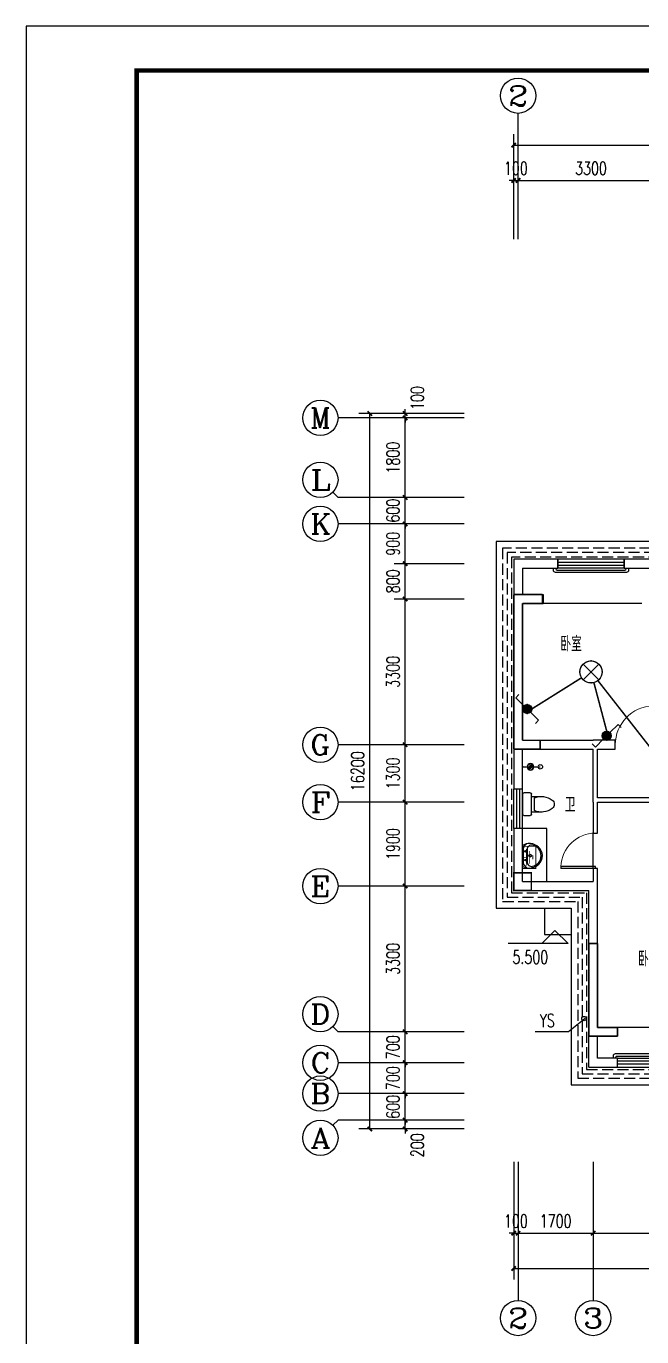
# Model space of a CAD drawing. Extents: x -993182 to -819982, y 169304 to 600104.
# Drawn here: x -993182 to -979249, y 327829 to 357504 of the extents above; entities that cross this region are included whole.
import ezdxf
from ezdxf.enums import TextEntityAlignment as Align

# ---------------------------------------------------------------- set-up
doc = ezdxf.new("R2010")
doc.units = 0
doc.header["$LTSCALE"] = 1000
doc.header["$MEASUREMENT"] = 0
doc.linetypes.add('DASH', pattern=[0.35, 0.25, -0.1])
for name, color, linetype in [('AXIS', 3, 'Continuous'), ('AXIS_TEXT', 7, 'Continuous'), ('DIM_ELEV', 3, 'Continuous'), ('DIM_LEAD', 3, 'Continuous'), ('EQUIP-照明', 3, 'Continuous'), ('EQUIP-箱柜', 3, 'Continuous'), ('PUB_TEXT', 7, 'Continuous'), ('PUB_TITLE', 146, 'Continuous'), ('WALL', 4, 'Continuous'), ('WINDOW', 2, 'Continuous'), ('WIRE-照明', 1, 'Continuous'), ('家具', 187, 'Continuous'), ('屋面', 139, 'Continuous'), ('平面看线', 144, 'Continuous'), ('栏杆', 169, 'Continuous'), ('面层', 215, 'Continuous')]:
    doc.layers.add(name, color=color, linetype=linetype)
doc.styles.add('_TCH_AXIS', font='COMPLEX', dxfattribs={"bigfont": 'GBCBIG'})
doc.styles.add('_TCH_DIM', font='SIMPLEX', dxfattribs={"bigfont": 'GBCBIG'})
doc.styles.add('_TCH_DIM_T3', font='SIMPLEX', dxfattribs={"width": 0.705882, "bigfont": 'GBCBIG'})
doc.styles.add('_TEL_DIM', font='ICED', dxfattribs={"width": 0.8, "height": 3.5, "bigfont": 'BZHZ'})
doc.styles.add('COMPLEX', font='COMPLEX')
doc.styles.get("Standard").update_dxf_attribs({"font": 'gbenor.shx', "bigfont": 'gbcbig.shx'})
doc.dimstyles.new('_TCH_ARCH&&100', dxfattribs={"dimtxt": 297.5, "dimasz": 100, "dimexe": 250, "dimexo": 300, "dimgap": 126.25, "dimtad": 1, "dimdec": 0, "dimzin": 0, "dimdsep": 46, "dimtxsty": '_TCH_DIM_T3', "dimblk": 'ARCHTICK', "dimcen": 0.09, "dimclrt": 7, "dimazin": 2, "dimtfac": 1, "dimtdec": 0, "dimtix": 1, "dimtmove": 2, "dimatfit": 3, "dimfxl": 0, "dimtolj": 1, "dimtzin": 0, "dimarcsym": 0})

# ---------------------------------------------------------------- blocks, each defined once
blk = doc.blocks.new('A$C6A1B0631')
at = {"layer": '家具'}
for p, q in [((0, 527), (0, 667)), ((30, 697), (470, 697)), ((500, 667), (500, 527)), ((470, 497), (30, 497)), ((80, 497), (80, 267)), ((390, 437), (110, 437)), ((420, 497), (420, 267))]:
    blk.add_line(p, q, dxfattribs=at)
for centre, radius, start, end in [((30, 667), 30, 90, 180), ((470, 667), 30, 0, 90), ((30, 527), 30, 180, 270), ((477, 284), 398, 157.4505, 216.6381), ((23, 284), 398, 323.3619, 22.5495), ((470, 527), 30, 270, 0), ((250, 108), 110, 213.4509, 326.5491)]:
    blk.add_arc(centre, radius, start, end, dxfattribs=at)
blk = doc.blocks.new('M_E6')
for p, q in [((-240, 0), (-270, -79)), ((240, 0), (-240, 0)), ((-237, 0), (239, 0)), ((240, 0), (270, -79)), ((-213, -36), (-271, -91)), ((-179, -23), (181, -23)), ((141, -105), (-141, -105)), ((-141, -105), (141, -105)), ((217, -37), (274, -95))]:
    blk.add_line(p, q)
for centre, radius in [((-99, -65), 16.3), ((2, -172), 31.6), ((2, -172), 23), ((101, -65), 16.3)]:
    blk.add_circle(centre, radius)
for centre, radius, start, end in [((28, -152), 307, 166.1751, 244.7296), ((-141, -205), 100, 90, 190.5602), ((0, -179), 243, 190.5602, 349.4398), ((-179, -73), 50, 90, 133.181), ((-28, -152), 307, 297.0639, 13.8249), ((141, -205), 100, 349.4398, 90), ((181, -73), 50, 44.5607, 90), ((0, -201), 250, 245.8071, 296.4628), ((28, -152), 307, 266.589, 266.5936)]:
    blk.add_arc(centre, radius, start, end)
at = {"width": 0.8, "flags": 9}
for tag in ['XSIZE', 'YSIZE']:
    blk.add_attdef(tag, (0, 0), '', height=0.5, dxfattribs=at)
blk = doc.blocks.new('$lvtry$00000168')
at = {"color": 0}
blk.add_line((0, 0), (0, -395), dxfattribs=at)
blk.add_arc((0, -395), 50, 121.0332, 58.9668, dxfattribs=at)
for p in [(0, 0), (0, -223)]:
    blk.add_point(p, dxfattribs=at)
blk = doc.blocks.new('$lvtry$00000171')
for p, q in [((-74, 11), (-11, 74)), ((-70, -27), (27, 70)), ((-53, -53), (53, 53)), ((-27, -70), (70, 27)), ((11, -74), (74, -11))]:
    blk.add_line(p, q)
blk.add_circle((0, 0), 75)
blk.add_point((0, 0))
blk = doc.blocks.new('A$C6BE329BC')
at = {"layer": '家具', "rotation": 180}
blk.add_blockref('$lvtry$00000171', (75, 271), dxfattribs=at)
at = {"layer": '家具'}
blk.add_blockref('$lvtry$00000168', (75, 445), dxfattribs=at)
blk = doc.blocks.new('TRHH')
at = {"color": 6}
for centre in [(-249202, -461390), (-233616, -461390), (-252617, -471151), (-230201, -471151), (-244307, -473179), (-238511, -473179)]:
    blk.add_circle(centre, 50, dxfattribs=at)
blk = doc.blocks.new('q3')
at = {"color": 3, "const_width": 35}
for points in [[(-523336, -447288), (-523336, -443788)], [(-523336, -443788), (-522686, -443788)], [(-522686, -443788), (-522686, -443988)], [(-523136, -447088), (-523136, -443988)], [(-523136, -443988), (-522686, -443988)], [(-523136, -447088), (-522736, -447088)], [(-522736, -447088), (-522736, -447288)], [(-523336, -447288), (-522736, -447288)], [(-521636, -453788), (-521636, -451688)], [(-521636, -451688), (-521436, -451688)], [(-521436, -453588), (-521436, -451688)], [(-521436, -453588), (-520986, -453588)], [(-520986, -453588), (-520986, -453788)], [(-521636, -453788), (-520986, -453788)]]:
    blk.add_lwpolyline(points, dxfattribs=at)
blk.add_lwpolyline([(-522936, -450488), (-522936, -450088), (-523336, -450088), (-523336, -450488)], close=True, dxfattribs=at)
blk = doc.blocks.new('trh')
at = {"layer": 'DIM_LEAD'}
for p, q in [((-252592, -471153), (-252970, -471451)), ((-252970, -471451), (-253724, -471451))]:
    blk.add_line(p, q, dxfattribs=at)
at = {"layer": 'DIM_LEAD', "color": 7, "style": '_TCH_DIM', "width": 0.705882}
blk.add_text('YS', height=297.5, dxfattribs=at).set_placement((-253619, -471346))
blk = doc.blocks.new('$DorLib2D$00000001')
for p, q in [((0.45, 0.975), (0.5, 0.975)), ((0.45, 0), (0.45, 0.975)), ((0.5, 0), (0.5, 0.975)), ((0.5, 0), (0.45, 0))]:
    blk.add_line(p, q)
at = {"lineweight": 13}
blk.add_arc((0.475, 0), 0.975, 91.4693, 180, dxfattribs=at)
blk = doc.blocks.new('$WINLIB2D$00000001')
at = {"color": 0}
for points in [[(-0.5, 0.5), (-0.5, -0.5)], [(-0.5, 0.5), (0.5, 0.5)], [(0.5, -0.5), (0.5, 0.5)], [(0.5, 0.167), (-0.5, 0.167)], [(0.5, -0.167), (-0.5, -0.167)], [(-0.5, -0.5), (0.5, -0.5)]]:
    blk.add_lwpolyline(points, dxfattribs=at)
blk = doc.blocks.new('_AXISO')
blk.add_circle((0, 0), 0.5)
at = {"layer": 'AXIS_TEXT', "style": 'COMPLEX', "width": 1.041667}
blk.add_attdef('A', text='', height=0.56, dxfattribs=at).set_placement((-0.25, -0.28), (0.25, -0.28), align=Align.FIT)
blk = doc.blocks.new('_ArchTick')
at = {"color": 0, "linetype": 'ByBlock', "const_width": 0.4}
blk.add_lwpolyline([(-0.5, -0.5), (0.5, 0.5)], dxfattribs=at)
blk = doc.blocks.new('*D746')
at = {"layer": 'AXIS', "color": 0, "lineweight": -2}
for p, q in [((-344432, -395585), (-346815, -395585)), ((-346565, -411785), (-346565, -395585)), ((-344432, -411785), (-346815, -411785))]:
    blk.add_line(p, q, dxfattribs=at)
at = {"layer": 'Defpoints', "color": 0}
for p in [(-346565, -395585), (-344132, -395585), (-344132, -411785)]:
    blk.add_point(p, dxfattribs=at)
at = {"layer": 'AXIS', "color": 0, "lineweight": -2, "xscale": 100, "yscale": 100, "zscale": 100}
for p, rotation in [((-346565, -395585), 90), ((-346565, -411785), 270)]:
    blk.add_blockref('_ArchTick', p, dxfattribs=dict(at, rotation=rotation))
at = {"layer": 'AXIS', "color": 7, "insert": (-346840, -403685), "char_height": 297.5, "attachment_point": 5, "rotation": 90, "style": '_TCH_DIM_T3'}
blk.add_mtext('\\A1;16200', dxfattribs=at)
blk = doc.blocks.new('*D747')
at = {"layer": 'AXIS', "color": 0, "lineweight": -2}
for p, q in [((-344432, -411585), (-346015, -411585)), ((-345765, -411585), (-345765, -411485)), ((-345765, -411785), (-345765, -411585)), ((-344432, -411785), (-346015, -411785)), ((-345765, -411785), (-345765, -411885))]:
    blk.add_line(p, q, dxfattribs=at)
at = {"layer": 'Defpoints', "color": 0}
for p in [(-345765, -411585), (-344132, -411585), (-344132, -411785)]:
    blk.add_point(p, dxfattribs=at)
at = {"layer": 'AXIS', "color": 0, "lineweight": -2, "xscale": 100, "yscale": 100, "zscale": 100}
for p, rotation in [((-345765, -411585), 270), ((-345765, -411785), 90)]:
    blk.add_blockref('_ArchTick', p, dxfattribs=dict(at, rotation=rotation))
at = {"layer": 'AXIS', "color": 7, "insert": (-345490, -412155), "char_height": 297.5, "attachment_point": 5, "rotation": 90, "style": '_TCH_DIM_T3'}
blk.add_mtext('\\A1;200', dxfattribs=at)
blk = doc.blocks.new('*D748')
at = {"layer": 'AXIS', "color": 0, "lineweight": -2}
for p, q in [((-344432, -410985), (-346015, -410985)), ((-345765, -410985), (-345765, -410885)), ((-345765, -411585), (-345765, -410985)), ((-344432, -411585), (-346015, -411585)), ((-345765, -411585), (-345765, -411685))]:
    blk.add_line(p, q, dxfattribs=at)
at = {"layer": 'Defpoints', "color": 0}
for p in [(-345765, -410985), (-344132, -410985), (-344132, -411585)]:
    blk.add_point(p, dxfattribs=at)
at = {"layer": 'AXIS', "color": 0, "lineweight": -2, "xscale": 100, "yscale": 100, "zscale": 100}
for p, rotation in [((-345765, -410985), 270), ((-345765, -411585), 90)]:
    blk.add_blockref('_ArchTick', p, dxfattribs=dict(at, rotation=rotation))
at = {"layer": 'AXIS', "color": 7, "insert": (-346040, -411285), "char_height": 297.5, "attachment_point": 5, "rotation": 90, "style": '_TCH_DIM_T3'}
blk.add_mtext('\\A1;600', dxfattribs=at)
blk = doc.blocks.new('*D749')
at = {"layer": 'AXIS', "color": 0, "lineweight": -2}
for p, q in [((-344432, -410285), (-346015, -410285)), ((-345765, -410285), (-345765, -410185)), ((-345765, -410985), (-345765, -410285)), ((-344432, -410985), (-346015, -410985)), ((-345765, -410985), (-345765, -411085))]:
    blk.add_line(p, q, dxfattribs=at)
at = {"layer": 'Defpoints', "color": 0}
for p in [(-345765, -410285), (-344132, -410285), (-344132, -410985)]:
    blk.add_point(p, dxfattribs=at)
at = {"layer": 'AXIS', "color": 0, "lineweight": -2, "xscale": 100, "yscale": 100, "zscale": 100}
for p, rotation in [((-345765, -410285), 270), ((-345765, -410985), 90)]:
    blk.add_blockref('_ArchTick', p, dxfattribs=dict(at, rotation=rotation))
at = {"layer": 'AXIS', "color": 7, "insert": (-346040, -410635), "char_height": 297.5, "attachment_point": 5, "rotation": 90, "style": '_TCH_DIM_T3'}
blk.add_mtext('\\A1;700', dxfattribs=at)
blk = doc.blocks.new('*D750')
at = {"layer": 'AXIS', "color": 0, "lineweight": -2}
for p, q in [((-345765, -409585), (-345765, -409485)), ((-344432, -409585), (-346015, -409585)), ((-345765, -410285), (-345765, -409585)), ((-344432, -410285), (-346015, -410285)), ((-345765, -410285), (-345765, -410385))]:
    blk.add_line(p, q, dxfattribs=at)
at = {"layer": 'Defpoints', "color": 0}
for p in [(-345765, -409585), (-344132, -409585), (-344132, -410285)]:
    blk.add_point(p, dxfattribs=at)
at = {"layer": 'AXIS', "color": 0, "lineweight": -2, "xscale": 100, "yscale": 100, "zscale": 100}
for p, rotation in [((-345765, -409585), 270), ((-345765, -410285), 90)]:
    blk.add_blockref('_ArchTick', p, dxfattribs=dict(at, rotation=rotation))
at = {"layer": 'AXIS', "color": 7, "insert": (-346040, -409935), "char_height": 297.5, "attachment_point": 5, "rotation": 90, "style": '_TCH_DIM_T3'}
blk.add_mtext('\\A1;700', dxfattribs=at)
blk = doc.blocks.new('*D751')
at = {"layer": 'AXIS', "color": 0, "lineweight": -2}
for p, q in [((-344432, -406285), (-346015, -406285)), ((-345765, -409585), (-345765, -406285)), ((-344432, -409585), (-346015, -409585))]:
    blk.add_line(p, q, dxfattribs=at)
at = {"layer": 'Defpoints', "color": 0}
for p in [(-345765, -406285), (-344132, -406285), (-344132, -409585)]:
    blk.add_point(p, dxfattribs=at)
at = {"layer": 'AXIS', "color": 0, "lineweight": -2, "xscale": 100, "yscale": 100, "zscale": 100}
for p, rotation in [((-345765, -406285), 90), ((-345765, -409585), 270)]:
    blk.add_blockref('_ArchTick', p, dxfattribs=dict(at, rotation=rotation))
at = {"layer": 'AXIS', "color": 7, "insert": (-346040, -407935), "char_height": 297.5, "attachment_point": 5, "rotation": 90, "style": '_TCH_DIM_T3'}
blk.add_mtext('\\A1;3300', dxfattribs=at)
blk = doc.blocks.new('*D752')
at = {"layer": 'AXIS', "color": 0, "lineweight": -2}
for p, q in [((-344432, -404385), (-346015, -404385)), ((-345765, -406285), (-345765, -404385)), ((-344432, -406285), (-346015, -406285))]:
    blk.add_line(p, q, dxfattribs=at)
at = {"layer": 'Defpoints', "color": 0}
for p in [(-345765, -404385), (-344132, -404385), (-344132, -406285)]:
    blk.add_point(p, dxfattribs=at)
at = {"layer": 'AXIS', "color": 0, "lineweight": -2, "xscale": 100, "yscale": 100, "zscale": 100}
for p, rotation in [((-345765, -404385), 90), ((-345765, -406285), 270)]:
    blk.add_blockref('_ArchTick', p, dxfattribs=dict(at, rotation=rotation))
at = {"layer": 'AXIS', "color": 7, "insert": (-346040, -405335), "char_height": 297.5, "attachment_point": 5, "rotation": 90, "style": '_TCH_DIM_T3'}
blk.add_mtext('\\A1;1900', dxfattribs=at)
blk = doc.blocks.new('*D753')
at = {"layer": 'AXIS', "color": 0, "lineweight": -2}
for p, q in [((-344432, -403085), (-346015, -403085)), ((-345765, -404385), (-345765, -403085)), ((-344432, -404385), (-346015, -404385))]:
    blk.add_line(p, q, dxfattribs=at)
at = {"layer": 'Defpoints', "color": 0}
for p in [(-345765, -403085), (-344132, -403085), (-344132, -404385)]:
    blk.add_point(p, dxfattribs=at)
at = {"layer": 'AXIS', "color": 0, "lineweight": -2, "xscale": 100, "yscale": 100, "zscale": 100}
for p, rotation in [((-345765, -403085), 90), ((-345765, -404385), 270)]:
    blk.add_blockref('_ArchTick', p, dxfattribs=dict(at, rotation=rotation))
at = {"layer": 'AXIS', "color": 7, "insert": (-346040, -403735), "char_height": 297.5, "attachment_point": 5, "rotation": 90, "style": '_TCH_DIM_T3'}
blk.add_mtext('\\A1;1300', dxfattribs=at)
blk = doc.blocks.new('*D754')
at = {"layer": 'AXIS', "color": 0, "lineweight": -2}
for p, q in [((-344432, -399785), (-346015, -399785)), ((-345765, -403085), (-345765, -399785)), ((-344432, -403085), (-346015, -403085))]:
    blk.add_line(p, q, dxfattribs=at)
at = {"layer": 'Defpoints', "color": 0}
for p in [(-345765, -399785), (-344132, -399785), (-344132, -403085)]:
    blk.add_point(p, dxfattribs=at)
at = {"layer": 'AXIS', "color": 0, "lineweight": -2, "xscale": 100, "yscale": 100, "zscale": 100}
for p, rotation in [((-345765, -399785), 90), ((-345765, -403085), 270)]:
    blk.add_blockref('_ArchTick', p, dxfattribs=dict(at, rotation=rotation))
at = {"layer": 'AXIS', "color": 7, "insert": (-346040, -401435), "char_height": 297.5, "attachment_point": 5, "rotation": 90, "style": '_TCH_DIM_T3'}
blk.add_mtext('\\A1;3300', dxfattribs=at)
blk = doc.blocks.new('*D755')
at = {"layer": 'AXIS', "color": 0, "lineweight": -2}
for p, q in [((-344432, -398985), (-346015, -398985)), ((-345765, -399785), (-345765, -398985)), ((-344432, -399785), (-346015, -399785))]:
    blk.add_line(p, q, dxfattribs=at)
at = {"layer": 'Defpoints', "color": 0}
for p in [(-345765, -398985), (-344132, -398985), (-344132, -399785)]:
    blk.add_point(p, dxfattribs=at)
at = {"layer": 'AXIS', "color": 0, "lineweight": -2, "xscale": 100, "yscale": 100, "zscale": 100}
for p, rotation in [((-345765, -398985), 90), ((-345765, -399785), 270)]:
    blk.add_blockref('_ArchTick', p, dxfattribs=dict(at, rotation=rotation))
at = {"layer": 'AXIS', "color": 7, "insert": (-346040, -399385), "char_height": 297.5, "attachment_point": 5, "rotation": 90, "style": '_TCH_DIM_T3'}
blk.add_mtext('\\A1;800', dxfattribs=at)
blk = doc.blocks.new('*D756')
at = {"layer": 'AXIS', "color": 0, "lineweight": -2}
for p, q in [((-344432, -398085), (-346015, -398085)), ((-345765, -398985), (-345765, -398085)), ((-344432, -398985), (-346015, -398985))]:
    blk.add_line(p, q, dxfattribs=at)
at = {"layer": 'Defpoints', "color": 0}
for p in [(-345765, -398085), (-344132, -398085), (-344132, -398985)]:
    blk.add_point(p, dxfattribs=at)
at = {"layer": 'AXIS', "color": 0, "lineweight": -2, "xscale": 100, "yscale": 100, "zscale": 100}
for p, rotation in [((-345765, -398085), 90), ((-345765, -398985), 270)]:
    blk.add_blockref('_ArchTick', p, dxfattribs=dict(at, rotation=rotation))
at = {"layer": 'AXIS', "color": 7, "insert": (-346040, -398535), "char_height": 297.5, "attachment_point": 5, "rotation": 90, "style": '_TCH_DIM_T3'}
blk.add_mtext('\\A1;900', dxfattribs=at)
blk = doc.blocks.new('*D757')
at = {"layer": 'AXIS', "color": 0, "lineweight": -2}
for p, q in [((-344432, -397485), (-346015, -397485)), ((-345765, -397485), (-345765, -397385)), ((-345765, -398085), (-345765, -397485)), ((-344432, -398085), (-346015, -398085)), ((-345765, -398085), (-345765, -398185))]:
    blk.add_line(p, q, dxfattribs=at)
at = {"layer": 'Defpoints', "color": 0}
for p in [(-345765, -397485), (-344132, -397485), (-344132, -398085)]:
    blk.add_point(p, dxfattribs=at)
at = {"layer": 'AXIS', "color": 0, "lineweight": -2, "xscale": 100, "yscale": 100, "zscale": 100}
for p, rotation in [((-345765, -397485), 270), ((-345765, -398085), 90)]:
    blk.add_blockref('_ArchTick', p, dxfattribs=dict(at, rotation=rotation))
at = {"layer": 'AXIS', "color": 7, "insert": (-346040, -397785), "char_height": 297.5, "attachment_point": 5, "rotation": 90, "style": '_TCH_DIM_T3'}
blk.add_mtext('\\A1;600', dxfattribs=at)
blk = doc.blocks.new('*D758')
at = {"layer": 'AXIS', "color": 0, "lineweight": -2}
for p, q in [((-344432, -395685), (-346015, -395685)), ((-345765, -397485), (-345765, -395685)), ((-344432, -397485), (-346015, -397485))]:
    blk.add_line(p, q, dxfattribs=at)
at = {"layer": 'Defpoints', "color": 0}
for p in [(-345765, -395685), (-344132, -395685), (-344132, -397485)]:
    blk.add_point(p, dxfattribs=at)
at = {"layer": 'AXIS', "color": 0, "lineweight": -2, "xscale": 100, "yscale": 100, "zscale": 100}
for p, rotation in [((-345765, -395685), 90), ((-345765, -397485), 270)]:
    blk.add_blockref('_ArchTick', p, dxfattribs=dict(at, rotation=rotation))
at = {"layer": 'AXIS', "color": 7, "insert": (-346040, -396585), "char_height": 297.5, "attachment_point": 5, "rotation": 90, "style": '_TCH_DIM_T3'}
blk.add_mtext('\\A1;1800', dxfattribs=at)
blk = doc.blocks.new('*D759')
at = {"layer": 'AXIS', "color": 0, "lineweight": -2}
for p, q in [((-345765, -395585), (-345765, -395485)), ((-344432, -395585), (-346015, -395585)), ((-344432, -395685), (-346015, -395685)), ((-345765, -395685), (-345765, -395585)), ((-345765, -395685), (-345765, -395785))]:
    blk.add_line(p, q, dxfattribs=at)
at = {"layer": 'Defpoints', "color": 0}
for p in [(-345765, -395585), (-344132, -395585), (-344132, -395685)]:
    blk.add_point(p, dxfattribs=at)
at = {"layer": 'AXIS', "color": 0, "lineweight": -2, "xscale": 100, "yscale": 100, "zscale": 100}
for p, rotation in [((-345765, -395585), 270), ((-345765, -395685), 90)]:
    blk.add_blockref('_ArchTick', p, dxfattribs=dict(at, rotation=rotation))
at = {"layer": 'AXIS', "color": 7, "insert": (-345490, -395235), "char_height": 297.5, "attachment_point": 5, "rotation": 90, "style": '_TCH_DIM_T3'}
blk.add_mtext('\\A1;100', dxfattribs=at)
blk = doc.blocks.new('*D814')
at = {"layer": 'AXIS', "color": 0, "lineweight": -2}
for p, q in [((-343309, -391634), (-343309, -389258)), ((-287609, -391634), (-287609, -389258)), ((-343309, -389508), (-287609, -389508))]:
    blk.add_line(p, q, dxfattribs=at)
at = {"layer": 'Defpoints', "color": 0}
for p in [(-287609, -389508), (-343309, -391934), (-287609, -391934)]:
    blk.add_point(p, dxfattribs=at)
at = {"layer": 'AXIS', "color": 0, "lineweight": -2, "xscale": 100, "yscale": 100, "zscale": 100, "rotation": 180}
blk.add_blockref('_ArchTick', (-343309, -389508), dxfattribs=at)
at = {"layer": 'AXIS', "color": 0, "lineweight": -2, "xscale": 100, "yscale": 100, "zscale": 100}
blk.add_blockref('_ArchTick', (-287609, -389508), dxfattribs=at)
at = {"layer": 'AXIS', "color": 7, "insert": (-315459, -389233), "char_height": 297.5, "attachment_point": 5, "style": '_TCH_DIM_T3'}
blk.add_mtext('\\A1;55700', dxfattribs=at)
blk = doc.blocks.new('*D815')
at = {"layer": 'AXIS', "color": 0, "lineweight": -2}
for p, q in [((-343309, -391634), (-343309, -390058)), ((-343209, -391634), (-343209, -390058)), ((-343309, -390308), (-343409, -390308)), ((-343309, -390308), (-343209, -390308)), ((-343209, -390308), (-343109, -390308))]:
    blk.add_line(p, q, dxfattribs=at)
at = {"layer": 'Defpoints', "color": 0}
for p in [(-343209, -390308), (-343309, -391934), (-343209, -391934)]:
    blk.add_point(p, dxfattribs=at)
at = {"layer": 'AXIS', "color": 0, "lineweight": -2, "xscale": 100, "yscale": 100, "zscale": 100}
blk.add_blockref('_ArchTick', (-343309, -390308), dxfattribs=at)
at = {"layer": 'AXIS', "color": 0, "lineweight": -2, "xscale": 100, "yscale": 100, "zscale": 100, "rotation": 180}
blk.add_blockref('_ArchTick', (-343209, -390308), dxfattribs=at)
at = {"layer": 'AXIS', "color": 7, "insert": (-343259, -390033), "char_height": 297.5, "attachment_point": 5, "style": '_TCH_DIM_T3'}
blk.add_mtext('\\A1;100', dxfattribs=at)
blk = doc.blocks.new('*D816')
at = {"layer": 'AXIS', "color": 0, "lineweight": -2}
for p, q in [((-343209, -391634), (-343209, -390058)), ((-339909, -391634), (-339909, -390058)), ((-343209, -390308), (-339909, -390308))]:
    blk.add_line(p, q, dxfattribs=at)
at = {"layer": 'Defpoints', "color": 0}
for p in [(-339909, -390308), (-343209, -391934), (-339909, -391934)]:
    blk.add_point(p, dxfattribs=at)
at = {"layer": 'AXIS', "color": 0, "lineweight": -2, "xscale": 100, "yscale": 100, "zscale": 100, "rotation": 180}
blk.add_blockref('_ArchTick', (-343209, -390308), dxfattribs=at)
at = {"layer": 'AXIS', "color": 0, "lineweight": -2, "xscale": 100, "yscale": 100, "zscale": 100}
blk.add_blockref('_ArchTick', (-339909, -390308), dxfattribs=at)
at = {"layer": 'AXIS', "color": 7, "insert": (-341559, -390033), "char_height": 297.5, "attachment_point": 5, "style": '_TCH_DIM_T3'}
blk.add_mtext('\\A1;3300', dxfattribs=at)
blk = doc.blocks.new('*D842')
at = {"layer": 'AXIS', "color": 0, "lineweight": -2}
for p, q in [((-343309, -412527), (-343309, -415195)), ((-287609, -412527), (-287609, -415195)), ((-343309, -414945), (-287609, -414945))]:
    blk.add_line(p, q, dxfattribs=at)
at = {"layer": 'Defpoints', "color": 0}
for p in [(-343309, -412227), (-287609, -412227), (-287609, -414945)]:
    blk.add_point(p, dxfattribs=at)
at = {"layer": 'AXIS', "color": 0, "lineweight": -2, "xscale": 100, "yscale": 100, "zscale": 100, "rotation": 180}
blk.add_blockref('_ArchTick', (-343309, -414945), dxfattribs=at)
at = {"layer": 'AXIS', "color": 0, "lineweight": -2, "xscale": 100, "yscale": 100, "zscale": 100}
blk.add_blockref('_ArchTick', (-287609, -414945), dxfattribs=at)
at = {"layer": 'AXIS', "color": 7, "insert": (-315459, -414670), "char_height": 297.5, "attachment_point": 5, "style": '_TCH_DIM_T3'}
blk.add_mtext('\\A1;55700', dxfattribs=at)
blk = doc.blocks.new('*D843')
at = {"layer": 'AXIS', "color": 0, "lineweight": -2}
for p, q in [((-343309, -412527), (-343309, -414395)), ((-343209, -412527), (-343209, -414395)), ((-343309, -414145), (-343409, -414145)), ((-343309, -414145), (-343209, -414145)), ((-343209, -414145), (-343109, -414145))]:
    blk.add_line(p, q, dxfattribs=at)
at = {"layer": 'Defpoints', "color": 0}
for p in [(-343309, -412227), (-343209, -412227), (-343209, -414145)]:
    blk.add_point(p, dxfattribs=at)
at = {"layer": 'AXIS', "color": 0, "lineweight": -2, "xscale": 100, "yscale": 100, "zscale": 100}
blk.add_blockref('_ArchTick', (-343309, -414145), dxfattribs=at)
at = {"layer": 'AXIS', "color": 0, "lineweight": -2, "xscale": 100, "yscale": 100, "zscale": 100, "rotation": 180}
blk.add_blockref('_ArchTick', (-343209, -414145), dxfattribs=at)
at = {"layer": 'AXIS', "color": 7, "insert": (-343259, -413870), "char_height": 297.5, "attachment_point": 5, "style": '_TCH_DIM_T3'}
blk.add_mtext('\\A1;100', dxfattribs=at)
blk = doc.blocks.new('*D844')
at = {"layer": 'AXIS', "color": 0, "lineweight": -2}
for p, q in [((-343209, -412527), (-343209, -414395)), ((-341509, -412527), (-341509, -414395)), ((-343209, -414145), (-341509, -414145))]:
    blk.add_line(p, q, dxfattribs=at)
at = {"layer": 'Defpoints', "color": 0}
for p in [(-343209, -412227), (-341509, -412227), (-341509, -414145)]:
    blk.add_point(p, dxfattribs=at)
at = {"layer": 'AXIS', "color": 0, "lineweight": -2, "xscale": 100, "yscale": 100, "zscale": 100, "rotation": 180}
blk.add_blockref('_ArchTick', (-343209, -414145), dxfattribs=at)
at = {"layer": 'AXIS', "color": 0, "lineweight": -2, "xscale": 100, "yscale": 100, "zscale": 100}
blk.add_blockref('_ArchTick', (-341509, -414145), dxfattribs=at)
at = {"layer": 'AXIS', "color": 7, "insert": (-342359, -413870), "char_height": 297.5, "attachment_point": 5, "style": '_TCH_DIM_T3'}
blk.add_mtext('\\A1;1700', dxfattribs=at)
blk = doc.blocks.new('*D845')
at = {"layer": 'AXIS', "color": 0, "lineweight": -2}
for p, q in [((-341509, -412527), (-341509, -414395)), ((-338109, -412527), (-338109, -414395)), ((-341509, -414145), (-338109, -414145))]:
    blk.add_line(p, q, dxfattribs=at)
at = {"layer": 'Defpoints', "color": 0}
for p in [(-341509, -412227), (-338109, -412227), (-338109, -414145)]:
    blk.add_point(p, dxfattribs=at)
at = {"layer": 'AXIS', "color": 0, "lineweight": -2, "xscale": 100, "yscale": 100, "zscale": 100, "rotation": 180}
blk.add_blockref('_ArchTick', (-341509, -414145), dxfattribs=at)
at = {"layer": 'AXIS', "color": 0, "lineweight": -2, "xscale": 100, "yscale": 100, "zscale": 100}
blk.add_blockref('_ArchTick', (-338109, -414145), dxfattribs=at)
at = {"layer": 'AXIS', "color": 7, "insert": (-339809, -413870), "char_height": 297.5, "attachment_point": 5, "style": '_TCH_DIM_T3'}
blk.add_mtext('\\A1;3400', dxfattribs=at)
blk = doc.blocks.new('$equip$00002539')
for p, q in [((-0.354, 0.354), (0.354, -0.354)), ((0.354, 0.354), (-0.354, -0.354))]:
    blk.add_line(p, q)
at = {"const_width": 0.04}
blk.add_lwpolyline([(-0.5, 0, 1), (0.5, 0, 1), (-0.5, 0, 0.911406)], format="xyb", dxfattribs=at)
blk.add_circle((0, 0), 0.5)
for p in [(-0.5, 0), (0, 0.5), (0.5, 0), (0, -0.5)]:
    blk.add_point(p)
at = {"color": 7, "style": '_TEL_DIM', "flags": 1}
blk.add_attdef('A', text='', height=0.00002, dxfattribs=at).set_placement((0, 0), align=Align.MIDDLE_CENTER)
blk = doc.blocks.new('$equip$00001208')
for p, q in [((0.147, 0.356), (0.512, 0.72)), ((0.512, 0.72), (0.653, 0.579)), ((-0.147, 0.061), (-0.512, -0.304)), ((-0.512, -0.304), (-0.653, -0.162))]:
    blk.add_line(p, q)
blk.add_circle((0, 0.208), 0.208)
for points in [[(-0.18, 0.312), (0.18, 0.312), (-0.208, 0.208), (0.208, 0.208)], [(-0.18, 0.104), (0.18, 0.104), (-0.208, 0.208), (0.208, 0.208)], [(-0.104, 0.389), (0.104, 0.389), (-0.18, 0.312), (0.18, 0.312)], [(-0.104, 0.028), (0.104, 0.028), (-0.18, 0.104), (0.18, 0.104)], [(0, 0.417), (0, 0.417), (-0.104, 0.389), (0.104, 0.389)], [(0, 0), (0, 0), (-0.104, 0.028), (0.104, 0.028)]]:
    blk.add_solid(points)
at = {"layer": 'EQUIP-照明'}
for p in [(-0.208, 0.208), (0, 0.417), (0, 0), (0.208, 0.208)]:
    blk.add_point(p, dxfattribs=at)
at = {"layer": 'EQUIP-照明', "flags": 9}
blk.add_attdef('A', (0, 0), '', height=0.00002, dxfattribs=at)
blk = doc.blocks.new('$equip$00003196')
at = {"const_width": 0.04}
blk.add_lwpolyline([(-0.5, 0), (0.5, 0), (0.5, -0.6), (-0.5, -0.6)], close=True, dxfattribs=at)
for points in [[(0, 0), (0, -0.173)], [(-0.375, -0.173), (0.375, -0.173)], [(-0.281, -0.32), (0.281, -0.32)], [(-0.094, -0.468), (0.094, -0.468)]]:
    blk.add_lwpolyline(points, dxfattribs=at)
blk.add_point((0, 0))
at = {"flags": 9}
blk.add_attdef('A', (0, 0), '', height=0.00002, rotation=180, dxfattribs=at)
blk = doc.blocks.new('5#、7#楼参照')
at = {"layer": 'AXIS'}
for p, q in [((-343208.8, -390988.7), (-343208.8, -388788.4)), ((-344779.3, -395684.6), (-347284.9, -395684.6)), ((-347402.1, -397367.4), (-347284.9, -397484.6)), ((-344779.3, -397484.6), (-347284.9, -397484.6)), ((-344779.3, -398084.6), (-347284.9, -398084.6)), ((-344779.3, -403084.6), (-347284.9, -403084.6)), ((-344779.3, -404384.6), (-347284.9, -404384.6)), ((-344779.3, -406284.6), (-347284.9, -406284.6)), ((-347402.1, -409467.4), (-347284.9, -409584.6)), ((-344779.3, -409584.6), (-347284.9, -409584.6)), ((-344779.3, -410284.6), (-347284.9, -410284.6)), ((-344779.3, -410984.6), (-347284.9, -410984.6)), ((-347402.1, -411701.7), (-347284.9, -411584.6)), ((-344779.3, -411584.6), (-347284.9, -411584.6)), ((-343208.8, -414222.9), (-343208.8, -415665)), ((-341508.8, -414222.9), (-341508.8, -415665))]:
    blk.add_line(p, q, dxfattribs=at)
at = {"layer": 'DIM_ELEV'}
for p, q in [((-342375, -407287.6), (-342675, -407587.6)), ((-342375, -407287.6), (-342075, -407587.6)), ((-342075, -407587.6), (-343433, -407587.6))]:
    blk.add_line(p, q, dxfattribs=at)
at = {"layer": 'PUB_TITLE'}
blk.add_lwpolyline([(-354342.7, -446215.5), (-270242.7, -446215.5), (-270242.7, -386815.5), (-354342.7, -386815.5)], close=True, dxfattribs=at)
at = {"layer": 'PUB_TITLE', "const_width": 100}
blk.add_lwpolyline([(-351842.7, -445215.5), (-271242.7, -445215.5), (-271242.7, -387815.5), (-351842.7, -387815.5)], close=True, dxfattribs=at)
at = {"layer": 'WALL'}
for p, q in [((-342308.8, -398884.6), (-343308.8, -398884.6)), ((-343308.8, -398884.6), (-343308.8, -399784.6)), ((-343108.8, -399084.6), (-342308.8, -399084.6)), ((-343108.8, -399084.6), (-343108.8, -399684.6)), ((-342308.8, -399084.6), (-342308.8, -398884.6)), ((-339808.8, -398884.6), (-340808.8, -398884.6)), ((-340808.8, -398884.6), (-340808.8, -399084.6)), ((-340808.8, -399084.6), (-340008.8, -399084.6)), ((-343108.8, -399684.6), (-342639.8, -399684.6)), ((-342639.8, -399684.6), (-342639.8, -399884.6)), ((-343308.8, -399784.6), (-343308.8, -403084.6)), ((-343108.8, -399884.6), (-342639.8, -399884.6)), ((-343108.8, -399884.6), (-343108.8, -402984.6)), ((-343308.8, -403084.6), (-343308.8, -404084.6)), ((-343108.8, -402984.6), (-341508.8, -402984.6)), ((-343108.8, -404084.6), (-343108.8, -403184.6)), ((-343108.8, -403184.6), (-341508.8, -403184.6)), ((-341008.8, -402984.6), (-341508.8, -402984.6)), ((-341508.8, -404384.6), (-341508.8, -403184.6)), ((-341408.8, -404284.6), (-341408.8, -403184.6)), ((-341408.8, -403184.6), (-341008.8, -403184.6)), ((-341008.8, -403184.6), (-341008.8, -402984.6)), ((-343308.8, -404084.6), (-343108.8, -404084.6)), ((-341508.8, -404384.6), (-341508.8, -405084.6)), ((-339208.8, -404284.6), (-341408.8, -404284.6)), ((-341408.8, -404384.6), (-339208.8, -404384.6)), ((-341408.8, -405084.6), (-341408.8, -404384.6)), ((-343108.8, -404984.6), (-343308.8, -404984.6)), ((-343308.8, -404984.6), (-343308.8, -406384.6)), ((-343108.8, -406184.6), (-343108.8, -404984.6)), ((-341508.8, -405084.6), (-341408.8, -405084.6)), ((-341408.8, -405884.6), (-341508.8, -405884.6)), ((-341508.8, -405884.6), (-341508.8, -406184.6)), ((-341408.8, -406284.6), (-341408.8, -405884.6)), ((-343108.8, -406184.6), (-341508.8, -406184.6)), ((-343308.8, -406384.6), (-341608.8, -406384.6)), ((-341608.8, -409584.6), (-341608.8, -406384.6)), ((-341408.8, -409484.6), (-341408.8, -406284.6)), ((-341408.8, -409484.6), (-340958.8, -409484.6)), ((-340958.8, -409484.6), (-340958.8, -409684.6)), ((-341608.8, -410384.6), (-341608.8, -409584.6)), ((-341408.8, -410184.6), (-341408.8, -409684.6)), ((-341408.8, -409684.6), (-340958.8, -409684.6)), ((-341608.8, -410384.6), (-340958.8, -410384.6)), ((-340958.8, -410184.6), (-341408.8, -410184.6)), ((-340958.8, -410384.6), (-340958.8, -410184.6))]:
    blk.add_line(p, q, dxfattribs=at)
at = {"layer": 'WINDOW'}
for p, q in [((-340409.8, -399884.6), (-342639.8, -399884.6)), ((-341508.8, -405884.6, 0), (-341508.8, -405084.6, 0)), ((-338858.8, -409484.6), (-340958.8, -409484.6))]:
    blk.add_line(p, q, dxfattribs=at)
at = {"layer": '家具'}
blk.add_lwpolyline([(-343108.8, -406184.6), (-342558.8, -406184.6), (-342558.8, -405284.6), (-342558.8, -404984.6), (-343108.8, -404984.6)], dxfattribs=at)
at = {"layer": '屋面', "color": 190}
blk.add_lwpolyline([(-334808.8, -395184.6), (-334808.8, -396884.6), (-338608.8, -396884.6), (-338608.8, -398484.6), (-343708.8, -398484.6), (-343708.8, -406784.6), (-342008.8, -406784.6), (-342008.8, -410784.6), (-339258.8, -410784.6), (-339258.8, -412184.6), (-332408.8, -412184.6), (-332408.8, -410084.6), (-328608.8, -410084.6), (-328608.8, -412184.6), (-321758.8, -412184.6), (-321758.8, -410784.6), (-319008.8, -410784.6), (-319008.8, -406784.6), (-317308.8, -406784.6), (-317308.8, -398484.6), (-322408.8, -398484.6), (-322408.8, -396884.6), (-326208.8, -396884.6), (-326208.8, -395184.6)], close=True, dxfattribs=at)
at = {"layer": '屋面', "color": 190, "linetype": 'DASH'}
for points in [[(-334658.8, -395334.6), (-334658.8, -397034.6), (-338458.8, -397034.6), (-338458.8, -398634.6), (-343558.8, -398634.6), (-343558.8, -406634.6), (-341858.8, -406634.6), (-341858.8, -410634.6), (-339108.8, -410634.6), (-339108.8, -412034.6), (-332558.8, -412034.6), (-332558.8, -409934.6), (-328458.8, -409934.6), (-328458.8, -412034.6), (-321908.8, -412034.6), (-321908.8, -410634.6), (-319158.8, -410634.6), (-319158.8, -406634.6), (-317458.8, -406634.6), (-317458.8, -398634.6), (-322558.8, -398634.6), (-322558.8, -397034.6), (-326358.8, -397034.6), (-326358.8, -395334.6)], [(-334558.8, -395434.6), (-334558.8, -397134.6), (-338358.8, -397134.6), (-338358.8, -398734.6), (-343458.8, -398734.6), (-343458.8, -406534.6), (-341758.8, -406534.6), (-341758.8, -410534.6), (-339008.8, -410534.6), (-339008.8, -411934.6), (-332658.8, -411934.6), (-332658.8, -409834.6), (-328358.8, -409834.6), (-328358.8, -411934.6), (-322008.8, -411934.6), (-322008.8, -410534.6), (-319258.8, -410534.6), (-319258.8, -406534.6), (-317558.8, -406534.6), (-317558.8, -398734.6), (-322658.8, -398734.6), (-322658.8, -397134.6), (-326458.8, -397134.6), (-326458.8, -395434.6)], [(-334458.8, -395534.6), (-334458.8, -397234.6), (-338258.8, -397234.6), (-338258.8, -398834.6), (-343358.8, -398834.6), (-343358.8, -406434.6), (-341658.8, -406434.6), (-341658.8, -410434.6), (-338908.8, -410434.6), (-338908.8, -411834.6), (-332758.8, -411834.6), (-332758.8, -409734.6), (-328258.8, -409734.6), (-328258.8, -411834.6), (-322108.8, -411834.6), (-322108.8, -410434.6), (-319358.8, -410434.6), (-319358.8, -406434.6), (-317658.8, -406434.6), (-317658.8, -398834.6), (-322758.8, -398834.6), (-322758.8, -397234.6), (-326558.8, -397234.6), (-326558.8, -395534.6)]]:
    blk.add_lwpolyline(points, close=True, dxfattribs=at)
at = {"layer": '平面看线'}
blk.add_lwpolyline([(-342608.8, -406784.6), (-342608.8, -407384.6), (-342008.8, -407384.6)], dxfattribs=at)
at = {"layer": '栏杆'}
for points in [[(-340708.8, -399084.6), (-340708.8, -399134.6, -0.4142136), (-340758.8, -399184.6), (-342358.8, -399184.6, -0.4142136), (-342408.8, -399134.6), (-342408.8, -399084.6)], [(-342358.8, -399084.6), (-342358.8, -399084.6, 0.4142136), (-342308.8, -399134.6), (-340808.8, -399134.6, 0.4142136), (-340758.8, -399084.6), (-340758.8, -399084.6)], [(-338758.8, -410184.6), (-338758.8, -410134.6, 0.4142136), (-338808.8, -410084.6), (-341008.8, -410084.6, 0.4142136), (-341058.8, -410134.6), (-341058.8, -410184.6)], [(-341008.8, -410184.6), (-341008.8, -410184.6, -0.4142136), (-340958.8, -410134.6), (-338858.8, -410134.6, -0.4142136), (-338808.8, -410184.6), (-338808.8, -410184.6)]]:
    blk.add_lwpolyline(points, format="xyb", dxfattribs=at)
at = {"color": 6}
blk.add_blockref('TRHH', (-89100, 61866.3), dxfattribs=at)
at = {"xscale": -1, "rotation": 90}
blk.add_blockref('A$C6BE329BC', (-342656.5, -403509.6), dxfattribs=at)
at = {"layer": 'AXIS'}
ref = blk.add_blockref('_AXISO', (-343208.8, -388388.4), dxfattribs=dict(at, xscale=800, yscale=800, zscale=800))
ref.add_attrib('A', '2', dxfattribs={"layer": 'AXIS_TEXT', "height": 452.5, "style": '_TCH_AXIS', "width": 1.5}).set_placement((-343435.1, -388614.7), (-342982.5, -388614.7), align=Align.FIT)
ref = blk.add_blockref('_AXISO', (-347684.9, -395684.6), dxfattribs=dict(at, xscale=800, yscale=800, zscale=800))
ref.add_attrib('A', 'M', dxfattribs={"layer": 'AXIS_TEXT', "height": 452.5, "style": '_TCH_AXIS'}).set_placement((-347911.2, -395910.8), (-347458.7, -395910.8), align=Align.FIT)
ref = blk.add_blockref('_AXISO', (-347684.9, -397084.6), dxfattribs=dict(at, xscale=800, yscale=800, zscale=800))
ref.add_attrib('A', 'L', dxfattribs={"layer": 'AXIS_TEXT', "height": 452.5, "style": '_TCH_AXIS', "width": 1.4}).set_placement((-347911.2, -397310.8), (-347458.7, -397310.8), align=Align.FIT)
ref = blk.add_blockref('_AXISO', (-347684.9, -398084.6), dxfattribs=dict(at, xscale=800, yscale=800, zscale=800))
ref.add_attrib('A', 'K', dxfattribs={"layer": 'AXIS_TEXT', "height": 452.5, "style": '_TCH_AXIS', "width": 1.105263}).set_placement((-347911.2, -398310.8), (-347458.7, -398310.8), align=Align.FIT)
ref = blk.add_blockref('_AXISO', (-347684.9, -403084.6), dxfattribs=dict(at, xscale=800, yscale=800, zscale=800))
ref.add_attrib('A', 'G', dxfattribs={"layer": 'AXIS_TEXT', "height": 452.5, "style": '_TCH_AXIS', "width": 1.166667}).set_placement((-347911.2, -403310.8), (-347458.7, -403310.8), align=Align.FIT)
ref = blk.add_blockref('_AXISO', (-347684.9, -404384.6), dxfattribs=dict(at, xscale=800, yscale=800, zscale=800))
ref.add_attrib('A', 'F', dxfattribs={"layer": 'AXIS_TEXT', "height": 452.5, "style": '_TCH_AXIS', "width": 1.3125}).set_placement((-347911.2, -404610.8), (-347458.7, -404610.8), align=Align.FIT)
ref = blk.add_blockref('_AXISO', (-347684.9, -406284.6), dxfattribs=dict(at, xscale=800, yscale=800, zscale=800))
ref.add_attrib('A', 'E', dxfattribs={"layer": 'AXIS_TEXT', "height": 452.5, "style": '_TCH_AXIS', "width": 1.3125}).set_placement((-347911.2, -406510.8), (-347458.7, -406510.8), align=Align.FIT)
ref = blk.add_blockref('_AXISO', (-347684.9, -409184.6), dxfattribs=dict(at, xscale=800, yscale=800, zscale=800))
ref.add_attrib('A', 'D', dxfattribs={"layer": 'AXIS_TEXT', "height": 452.5, "style": '_TCH_AXIS', "width": 1.235294}).set_placement((-347911.2, -409410.8), (-347458.7, -409410.8), align=Align.FIT)
ref = blk.add_blockref('_AXISO', (-347684.9, -410284.6), dxfattribs=dict(at, xscale=800, yscale=800, zscale=800))
ref.add_attrib('A', 'C', dxfattribs={"layer": 'AXIS_TEXT', "height": 452.5, "style": '_TCH_AXIS', "width": 1.4}).set_placement((-347911.2, -410510.8), (-347458.7, -410510.8), align=Align.FIT)
ref = blk.add_blockref('_AXISO', (-347684.9, -410984.6), dxfattribs=dict(at, xscale=800, yscale=800, zscale=800))
ref.add_attrib('A', 'B', dxfattribs={"layer": 'AXIS_TEXT', "height": 452.5, "style": '_TCH_AXIS', "width": 1.235294}).set_placement((-347911.2, -411210.8), (-347458.7, -411210.8), align=Align.FIT)
ref = blk.add_blockref('_AXISO', (-347684.9, -411984.6), dxfattribs=dict(at, xscale=800, yscale=800, zscale=800))
ref.add_attrib('A', 'A', dxfattribs={"layer": 'AXIS_TEXT', "height": 452.5, "style": '_TCH_AXIS', "width": 1.166667}).set_placement((-347911.2, -412210.8), (-347458.7, -412210.8), align=Align.FIT)
ref = blk.add_blockref('_AXISO', (-343208.8, -416065), dxfattribs=dict(at, xscale=800, yscale=800, zscale=800))
ref.add_attrib('A', '2', dxfattribs={"layer": 'AXIS_TEXT', "height": 452.5, "style": '_TCH_AXIS', "width": 1.5}).set_placement((-343435.1, -416291.3), (-342982.5, -416291.3), align=Align.FIT)
ref = blk.add_blockref('_AXISO', (-341508.8, -416065), dxfattribs=dict(at, xscale=800, yscale=800, zscale=800))
ref.add_attrib('A', '3', dxfattribs={"layer": 'AXIS_TEXT', "height": 452.5, "style": '_TCH_AXIS', "width": 1.5}).set_placement((-341735.1, -416291.3), (-341282.5, -416291.3), align=Align.FIT)
at = {"layer": 'WINDOW'}
for name, p, xscale, yscale, zscale, rotation in [('$WINLIB2D$00000001', (-341558.8, -398984.6), 1500, 200, 1500, 180), ('$DorLib2D$00000001', (-340558.8, -403084.6), 900, 900, 900, 359.9999999977655), ('$WINLIB2D$00000001', (-343208.8, -404534.6), -900, 200, -900, 270), ('$DorLib2D$00000001', (-341458.8, -405484.6), -800, 800, -800, 90), ('$WINLIB2D$00000001', (-339908.8, -410284.6), 2100, -200, 2100, 359.9999999999843)]:
    blk.add_blockref(name, p, dxfattribs=dict(at, xscale=xscale, yscale=yscale, zscale=zscale, rotation=rotation))
at = {"layer": '家具', "xscale": -1.03000020980835, "yscale": 1.03000020980835, "zscale": 1.029999999998836, "rotation": 90}
blk.add_blockref('A$C6A1B0631', (-342390.7, -404175.1), dxfattribs=at)
at = {"layer": '家具', "rotation": 90}
blk.add_blockref('M_E6', (-343108.8, -405598.7), dxfattribs=at)
at = {"layer": '面层'}
for name, p in [('trh', (-89100, 61866.3)), ('q3', (180027.2, 44103.1))]:
    blk.add_blockref(name, p, dxfattribs=at)
at = {"layer": 'DIM_ELEV', "color": 7, "style": '_TCH_DIM', "width": 0.705882}
blk.add_text('5.500', height=297.5, dxfattribs=at).set_placement((-343337, -408042.6))
at = {"layer": 'AXIS'}
for p1, p2, distance, picture, middle in [((-343308.8, -391934), (-287608.8, -391934), 2425.6, '*D814', (-315458.8, -389233.4)), ((-343308.8, -391934), (-343208.8, -391934), 1625.6, '*D815', (-343258.8, -390033.4)), ((-343208.8, -391934), (-339908.8, -391934), 1625.6, '*D816', (-341558.8, -390033.4)), ((-344132, -411784.6), (-344132, -395584.6), 2432.9, '*D746', (-346839.9, -403684.6)), ((-344132, -397484.6), (-344132, -395684.6), 1632.9, '*D758', (-346039.9, -396584.6)), ((-344132, -398084.6), (-344132, -397484.6), 1632.9, '*D757', (-346039.9, -397784.6)), ((-344132, -398984.6), (-344132, -398084.6), 1632.9, '*D756', (-346039.9, -398534.6)), ((-344132, -399784.6), (-344132, -398984.6), 1632.9, '*D755', (-346039.9, -399384.6)), ((-344132, -403084.6), (-344132, -399784.6), 1632.9, '*D754', (-346039.9, -401434.6)), ((-344132, -404384.6), (-344132, -403084.6), 1632.9, '*D753', (-346039.9, -403734.6)), ((-344132, -406284.6), (-344132, -404384.6), 1632.9, '*D752', (-346039.9, -405334.6)), ((-344132, -409584.6), (-344132, -406284.6), 1632.9, '*D751', (-346039.9, -407934.6)), ((-344132, -410284.6), (-344132, -409584.6), 1632.9, '*D750', (-346039.9, -409934.6)), ((-344132, -410984.6), (-344132, -410284.6), 1632.9, '*D749', (-346039.9, -410634.6)), ((-344132, -411584.6), (-344132, -410984.6), 1632.9, '*D748', (-346039.9, -411284.6)), ((-343308.8, -412227), (-343208.8, -412227), -1918, '*D843', (-343258.8, -413870)), ((-343308.8, -412227), (-287608.8, -412227), -2718, '*D842', (-315458.8, -414670)), ((-343208.8, -412227), (-341508.8, -412227), -1918, '*D844', (-342358.8, -413870)), ((-341508.8, -412227), (-338108.8, -412227), -1918, '*D845', (-339808.8, -413870))]:
    dim = blk.add_aligned_dim(p1=p1, p2=p2, distance=distance, dimstyle='_TCH_ARCH&&100', dxfattribs=at)
    dim.commit()
    dim.dimension.update_dxf_attribs({"geometry": picture, "text_midpoint": middle})
for base, p1, p2, picture, middle in [((-345764.9, -395584.6), (-344132, -395684.6), (-344132, -395584.6), '*D759', (-345489.9, -395234.6)), ((-345764.9, -411584.6), (-344132, -411784.6), (-344132, -411584.6), '*D747', (-345489.9, -412154.6))]:
    dim = blk.add_linear_dim(base=base, p1=p1, p2=p2, angle=90, dimstyle='_TCH_ARCH&&100', dxfattribs=at)
    dim.commit()
    dim.dimension.update_dxf_attribs({"geometry": picture, "text_midpoint": middle, "dimtype": 129})

msp = doc.modelspace()

# ---------------------------------------------------------------- linework, layer by layer
at = {"layer": 'WIRE-照明', "linetype": 'Continuous', "const_width": 35, "elevation": 0}
for points in [[(-981740, 342043), (-980610, 342752)], [(-980334, 342643), (-980043, 341543)], [(-980244, 342688), (-978752, 340781)]]:
    msp.add_lwpolyline(points, dxfattribs=at)

# ---------------------------------------------------------------- block references
at = {"layer": 'EQUIP-照明', "xscale": 500, "yscale": 500, "zscale": 500}
for name, p in [('$equip$00002539', (-980398, 342884, 0)), ('$equip$00001208', (-980043, 341334, 0))]:
    msp.add_blockref(name, p, dxfattribs=at)
at = {"layer": 'EQUIP-照明', "xscale": 500, "yscale": 500, "zscale": 500, "rotation": 270}
msp.add_blockref('$equip$00001208', (-981948, 342043, 0), dxfattribs=at)
at = {"layer": 'EQUIP-箱柜', "xscale": 500, "yscale": 500, "zscale": 500, "rotation": 90}
msp.add_blockref('$equip$00003196', (-981948, 338684, 0), dxfattribs=at)
at = {"layer": '面层'}
msp.add_blockref('5#、7#楼参照', (-638840, 744319), dxfattribs=at)

# ---------------------------------------------------------------- texts
at = {"layer": 'PUB_TEXT'}
for s, height, p in [('卧室', 337.6, (-981091, 343348, 0)), ('卫', 338, (-980989, 339708)), ('卧室', 337.6, (-979335, 336217, 0))]:
    msp.add_text(s, height=height, dxfattribs=at).set_placement(p)

doc.saveas('drawing.dxf')
